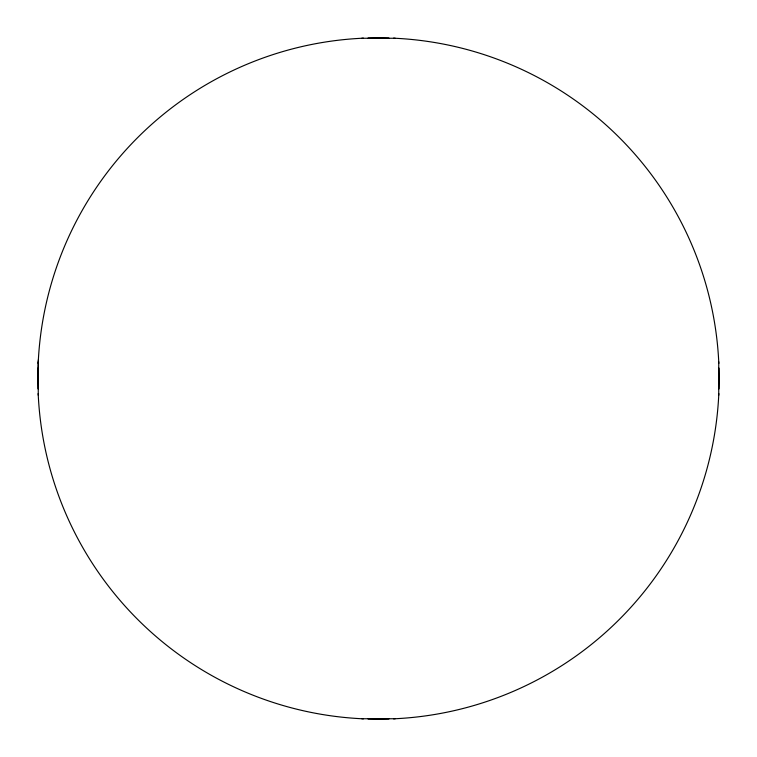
<?xml version="1.0" encoding="UTF-8"?>
<svg xmlns="http://www.w3.org/2000/svg" width="757" height="757" viewBox="0 0 757 757"><rect width="100%" height="100%" fill="white"/><g stroke="black" fill="none" stroke-linecap="round" stroke-linejoin="round"><path stroke-width="1.14" d="M38.257 395.211L38.257 361.789M718.743 395.211L718.743 361.789M37.85 378.5L38.37 359.736M361.789 38.257L395.211 38.257M395.211 718.743L361.789 718.743M718.989 368.082A340.65 340.65 0 0 1 718.989 388.918M718.819 393.555A340.65 340.65 0 0 1 393.555 718.819M388.918 718.989A340.65 340.65 0 0 1 368.082 718.989M363.445 718.819A340.65 340.65 0 0 1 38.181 393.555M38.011 388.918A340.65 340.65 0 0 1 38.011 368.082M38.181 363.445A340.65 340.65 0 0 1 363.445 38.181M368.082 38.011A340.65 340.65 0 0 1 388.918 38.011M393.555 38.181A340.65 340.65 0 0 1 718.819 363.445"/></g></svg>
